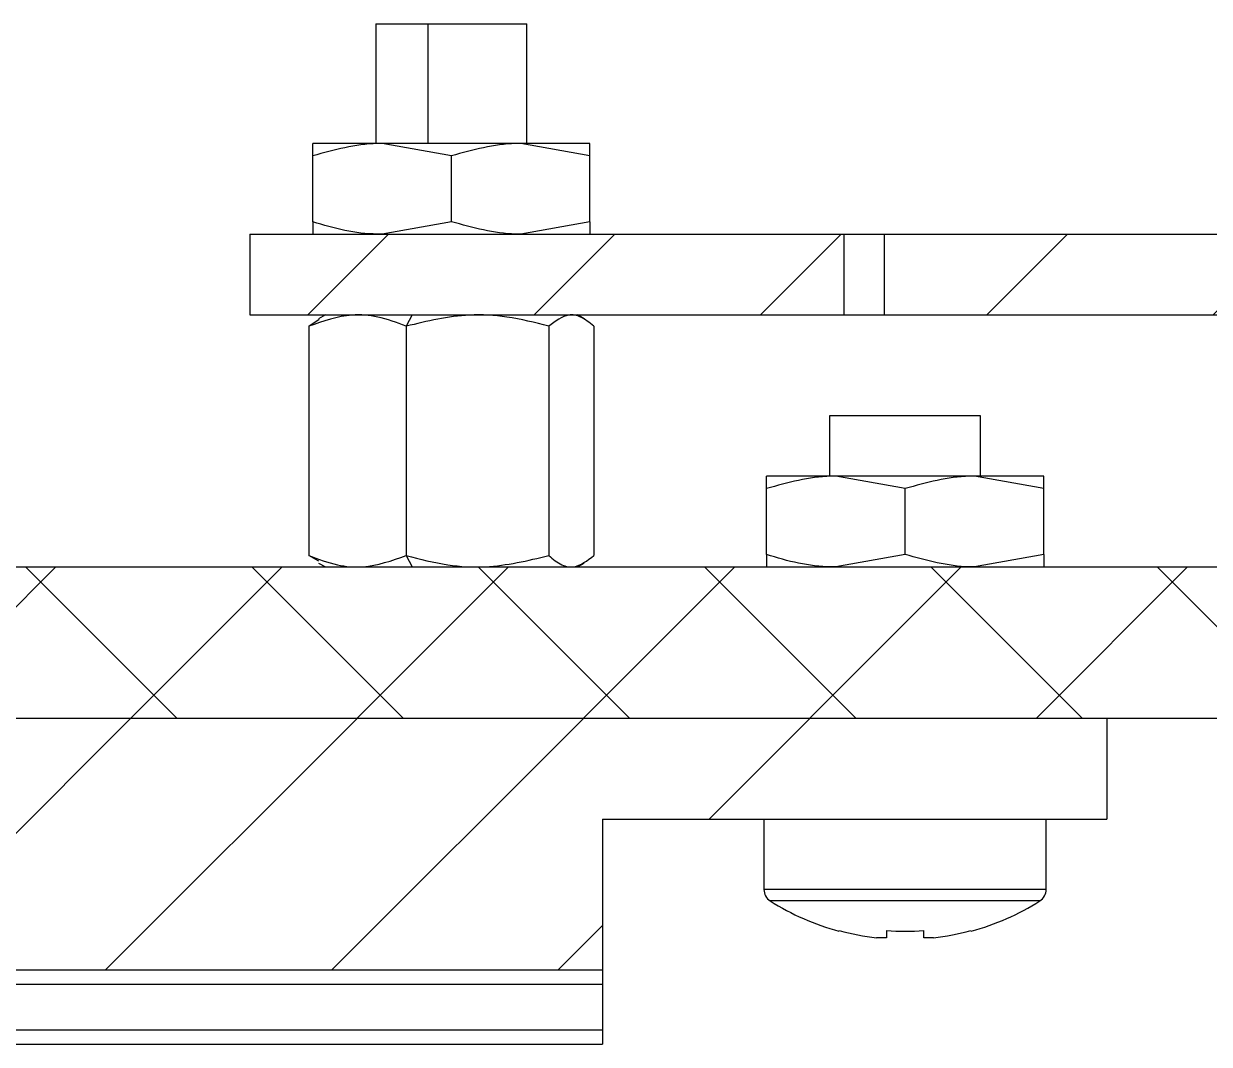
# Model space of a CAD drawing. Header units: millimetres. Extents: x 16604 to 36223, y 4309 to 8014.
# Drawn here: x 19433.93 to 19457.44, y 5111.53 to 5131.77 of the extents above; entities that cross this region are included whole.
import ezdxf

# ---------------------------------------------------------------- set-up
doc = ezdxf.new("R2010")
doc.units = ezdxf.units.MM
doc.layers.get('0').update_dxf_attribs({"lineweight": 35})
pattern_1 = [(45, (19173.8327, 5017.4174), (-2.245064, 2.245064), [])]

msp = doc.modelspace()

# ---------------------------------------------------------------- hatches: boundary and pattern name
at = {"linetype": 'Continuous', "lineweight": 18}
h = msp.add_hatch(dxfattribs=at)
h.set_pattern_fill('ANSI31', style=0)
h.set_pattern_definition(pattern_1)
h.paths.add_polyline_path([(19450.203, 5127.593), (19438.409, 5127.593), (19438.409, 5125.993), (19450.203, 5125.993)], flags=0)
h = msp.add_hatch(dxfattribs=at)
h.set_pattern_fill('ANSI31', style=0)
h.set_pattern_definition(pattern_1)
h.paths.add_polyline_path([(19546.409, 5127.593), (19451.003, 5127.593), (19451.003, 5125.993), (19546.409, 5125.993)], flags=0)
h = msp.add_hatch(dxfattribs=at)
h.set_pattern_fill('ANSI37', angle=90, style=0)
h.set_pattern_definition([(135, (19173.8327, 5017.4174), (-2.245064, -2.245064), []), (225, (19173.8327, 5017.4174), (2.245064, -2.245064), [])])
h.paths.add_polyline_path([(19549.409, 5117.993), (19549.409, 5120.993), (19383.409, 5120.993), (19383.409, 5117.993)], flags=0)
h = msp.add_hatch(dxfattribs=at)
h.set_pattern_fill('ANSI34', style=0)
h.set_pattern_definition([(45, (19173.833, 5017.417), (-13.4704, 13.4704), []), (45, (19178.323, 5017.417), (-13.4704, 13.4704), []), (45, (19182.813, 5017.417), (-13.4704, 13.4704), []), (45, (19187.303, 5017.417), (-13.4704, 13.4704), [])])
h.paths.add_polyline_path([(19397.409, 5112.993), (19445.409, 5112.993), (19445.409, 5115.993), (19455.409, 5115.993), (19455.409, 5117.993), (19431.409, 5117.993), (19431.409, 5115.993), (19411.409, 5115.993), (19411.409, 5117.993), (19387.409, 5117.993), (19387.409, 5115.993), (19397.409, 5115.993)], flags=0)

# ---------------------------------------------------------------- linework, layer by layer
at = {"color": 7, "linetype": 'Continuous', "lineweight": 25}
for p, q in [((19440.909, 5131.768), (19440.909, 5129.393)), ((19440.909, 5131.768), (19443.909, 5131.768)), ((19443.909, 5129.393), (19443.909, 5131.768)), ((19445.159, 5129.393), (19439.659, 5129.393)), ((19442.409, 5129.147), (19441.034, 5129.393)), ((19445.159, 5129.147), (19443.784, 5129.393)), ((19439.659, 5127.839), (19439.659, 5129.147)), ((19442.409, 5127.839), (19442.409, 5129.147)), ((19445.159, 5127.839), (19445.159, 5129.147)), ((19442.409, 5127.839), (19441.034, 5127.593)), ((19445.159, 5127.839), (19443.784, 5127.593)), ((19438.409, 5127.593), (19546.409, 5127.593)), ((19438.409, 5127.593), (19438.409, 5125.993)), ((19450.203, 5125.993), (19450.203, 5127.593)), ((19451.003, 5125.993), (19451.003, 5127.593)), ((19438.409, 5125.993), (19546.409, 5125.993)), ((19439.909, 5125.993), (19439.776, 5125.916)), ((19441.634, 5125.993), (19441.513, 5125.768)), ((19445.041, 5125.916), (19444.909, 5125.993)), ((19439.581, 5125.768), (19439.784, 5125.909)), ((19439.581, 5125.768), (19439.581, 5121.218)), ((19441.513, 5125.768), (19441.513, 5121.218)), ((19444.34, 5125.768), (19444.34, 5121.218)), ((19445.236, 5125.768), (19445.236, 5121.218)), ((19449.909, 5123.993), (19449.909, 5122.793)), ((19452.909, 5123.993), (19449.909, 5123.993)), ((19452.909, 5122.793), (19452.909, 5123.993)), ((19454.159, 5122.793), (19448.659, 5122.793)), ((19451.409, 5122.547), (19450.034, 5122.793)), ((19454.159, 5122.547), (19452.784, 5122.793)), ((19448.659, 5121.239), (19448.659, 5122.547)), ((19451.409, 5121.239), (19451.409, 5122.547)), ((19454.159, 5121.239), (19454.159, 5122.547)), ((19439.783, 5121.106), (19439.581, 5121.218)), ((19441.513, 5121.218), (19441.634, 5120.993)), ((19451.409, 5121.239), (19450.034, 5120.993)), ((19454.159, 5121.239), (19452.784, 5120.993)), ((19362.409, 5120.993), (19549.409, 5120.993)), ((19439.776, 5121.07), (19439.909, 5120.993)), ((19444.909, 5120.993), (19445.041, 5121.07)), ((19362.409, 5117.993), (19549.409, 5117.993)), ((19455.409, 5117.993), (19455.409, 5115.993)), ((19445.409, 5115.993), (19455.409, 5115.993)), ((19445.409, 5115.993), (19445.409, 5111.525)), ((19448.609, 5115.993), (19448.609, 5114.597)), ((19454.209, 5114.597), (19454.209, 5115.993)), ((19450.096, 5113.768), (19450.103, 5113.781)), ((19451.039, 5113.781), (19451.039, 5113.639)), ((19451.779, 5113.639), (19451.779, 5113.781)), ((19452.715, 5113.781), (19452.722, 5113.768)), ((19451.039, 5113.639), (19450.844, 5113.639)), ((19451.974, 5113.639), (19451.779, 5113.639)), ((19445.409, 5112.993), (19397.409, 5112.993)), ((19445.409, 5112.708), (19397.409, 5112.708)), ((19397.409, 5111.81), (19445.409, 5111.81)), ((19397.409, 5111.525), (19445.409, 5111.525))]:
    msp.add_line(p, q, dxfattribs=at)
at = {"color": 8, "linetype": 'Continuous', "lineweight": 25}
for p, q in [((19441.944, 5131.768), (19441.944, 5129.393)), ((19454.209, 5114.597), (19448.609, 5114.597)), ((19454.083, 5114.368), (19448.735, 5114.368))]:
    msp.add_line(p, q, dxfattribs=at)
at = {"color": 7, "linetype": 'Continuous', "lineweight": 25}
for centre, radius, start, end in [((19448.879, 5114.597), 0.27, 180, 237.664), ((19453.939, 5114.597), 0.27, 302.336, 0), ((19451.409, 5118.593), 5, 237.664, 254.7807), ((19451.409, 5118.593), 5, 285.2193, 302.336), ((19451.409, 5118.593), 4.986, 254.8121, 263.4966), ((19451.409, 5119.246), 5.477, 266.1266, 273.8734), ((19451.409, 5118.593), 4.986, 276.5034, 285.1879)]:
    msp.add_arc(centre, radius, start, end, dxfattribs=at)
for points, knots in [([(19441.034, 5129.393), (19441.001, 5129.393), (19440.537, 5129.389), (19440.082, 5129.264), (19439.659, 5129.147)], [0, 0, 0, 0, 0.0701503, 1, 1, 1, 1]), ([(19439.659, 5129.147), (19439.659, 5129.184), (19439.659, 5129.328), (19439.659, 5129.365), (19439.659, 5129.393)], [0, 0, 0, 0, 0.257551, 1, 1, 1, 1]), ([(19443.784, 5129.393), (19443.751, 5129.393), (19443.287, 5129.389), (19442.832, 5129.264), (19442.409, 5129.147)], [0, 0, 0, 0, 0.07015, 1, 1, 1, 1]), ([(19445.159, 5129.147), (19445.159, 5129.184), (19445.159, 5129.328), (19445.159, 5129.365), (19445.159, 5129.393)], [0, 0, 0, 0, 0.2575513, 1, 1, 1, 1]), ([(19441.034, 5127.593), (19441.001, 5127.593), (19440.755, 5127.596), (19440.289, 5127.649), (19439.87, 5127.775), (19439.659, 5127.839)], [0, 0, 0, 0, 0.070013, 0.530744, 1, 1, 1, 1]), ([(19439.659, 5127.839), (19439.659, 5127.802), (19439.659, 5127.658), (19439.659, 5127.621), (19439.659, 5127.593)], [0, 0, 0, 0, 0.257551, 1, 1, 1, 1]), ([(19443.784, 5127.593), (19443.751, 5127.593), (19443.287, 5127.597), (19442.832, 5127.722), (19442.409, 5127.839)], [0, 0, 0, 0, 0.07015, 1, 1, 1, 1]), ([(19445.159, 5127.839), (19445.159, 5127.802), (19445.159, 5127.658), (19445.159, 5127.621), (19445.159, 5127.593)], [0, 0, 0, 0, 0.257551, 1, 1, 1, 1]), ([(19441.513, 5125.768), (19441.326, 5125.839), (19440.974, 5125.971), (19440.316, 5126.025), (19439.866, 5125.867), (19439.581, 5125.768)], [0, 0, 0, 0, 0.295653, 0.555283, 1, 1, 1, 1]), ([(19444.34, 5125.768), (19444.066, 5125.839), (19443.551, 5125.971), (19442.588, 5126.025), (19441.929, 5125.867), (19441.513, 5125.768)], [0, 0, 0, 0, 0.295653, 0.555283, 1, 1, 1, 1]), ([(19445.236, 5125.768), (19445.15, 5125.839), (19444.986, 5125.971), (19444.681, 5126.025), (19444.472, 5125.867), (19444.34, 5125.768)], [0, 0, 0, 0, 0.295653, 0.555283, 1, 1, 1, 1]), ([(19450.034, 5122.793), (19450.001, 5122.793), (19449.537, 5122.789), (19449.082, 5122.664), (19448.659, 5122.547)], [0, 0, 0, 0, 0.07015, 1, 1, 1, 1]), ([(19448.659, 5122.547), (19448.659, 5122.584), (19448.659, 5122.728), (19448.659, 5122.765), (19448.659, 5122.793)], [0, 0, 0, 0, 0.257551, 1, 1, 1, 1]), ([(19452.784, 5122.793), (19452.751, 5122.793), (19452.287, 5122.789), (19451.832, 5122.664), (19451.409, 5122.547)], [0, 0, 0, 0, 0.07015, 1, 1, 1, 1]), ([(19454.159, 5122.547), (19454.159, 5122.584), (19454.159, 5122.728), (19454.159, 5122.765), (19454.159, 5122.793)], [0, 0, 0, 0, 0.2575513, 1, 1, 1, 1]), ([(19439.581, 5121.218), (19439.769, 5121.148), (19440.121, 5121.015), (19440.778, 5120.961), (19441.229, 5121.119), (19441.513, 5121.218)], [0, 0, 0, 0, 0.295653, 0.555283, 1, 1, 1, 1]), ([(19441.513, 5121.218), (19441.787, 5121.148), (19442.302, 5121.015), (19443.265, 5120.961), (19443.924, 5121.119), (19444.34, 5121.218)], [0, 0, 0, 0, 0.2956528, 0.5552834, 1, 1, 1, 1]), ([(19444.34, 5121.218), (19444.427, 5121.148), (19444.591, 5121.015), (19444.896, 5120.961), (19445.105, 5121.119), (19445.236, 5121.218)], [0, 0, 0, 0, 0.295653, 0.555283, 1, 1, 1, 1]), ([(19450.034, 5120.993), (19450.001, 5120.993), (19449.755, 5120.996), (19449.289, 5121.049), (19448.87, 5121.175), (19448.659, 5121.239)], [0, 0, 0, 0, 0.070013, 0.530744, 1, 1, 1, 1]), ([(19448.659, 5121.239), (19448.659, 5121.202), (19448.659, 5121.058), (19448.659, 5121.021), (19448.659, 5120.993)], [0, 0, 0, 0, 0.257551, 1, 1, 1, 1]), ([(19452.784, 5120.993), (19452.751, 5120.993), (19452.287, 5120.997), (19451.832, 5121.122), (19451.409, 5121.239)], [0, 0, 0, 0, 0.07015, 1, 1, 1, 1]), ([(19454.159, 5121.239), (19454.159, 5121.202), (19454.159, 5121.058), (19454.159, 5121.021), (19454.159, 5120.993)], [0, 0, 0, 0, 0.257551, 1, 1, 1, 1])]:
    msp.add_open_spline(points, degree=3, knots=knots, dxfattribs=at)

doc.saveas('drawing.dxf')
